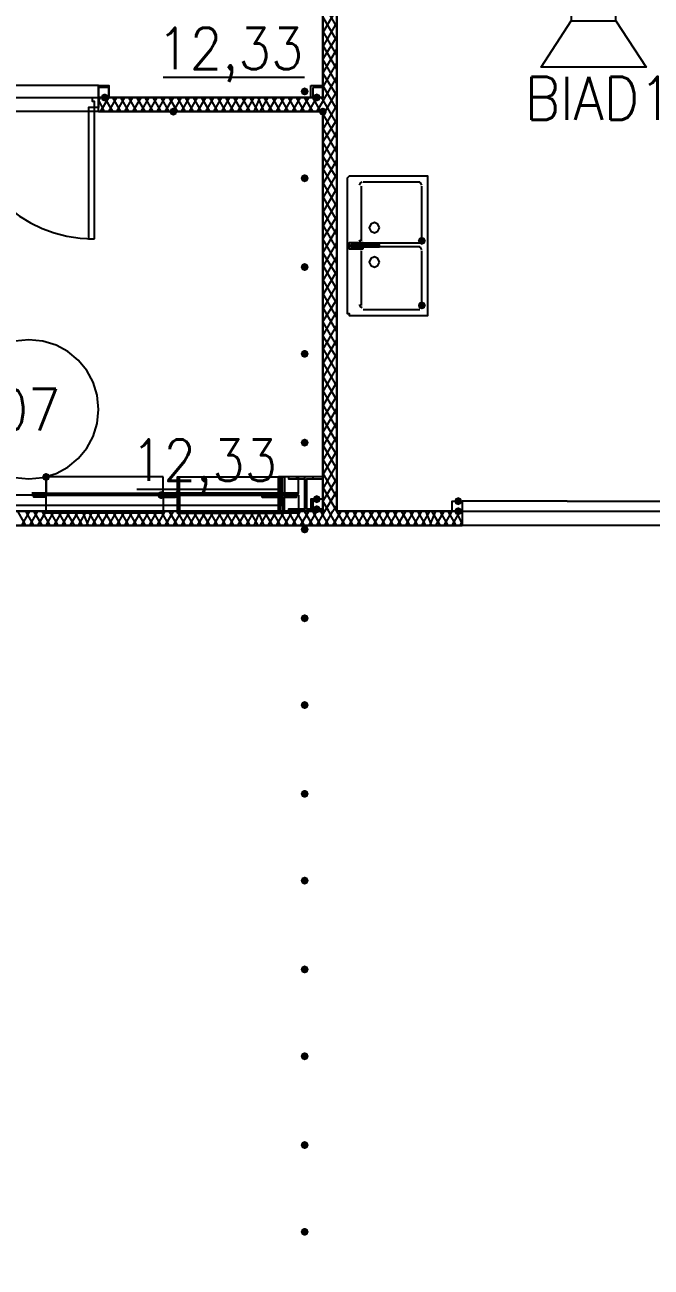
# Model space of a CAD drawing. Header units: millimetres. Extents: x 0 to 420, y 0 to 297.
# Drawn here: x 110.89 to 124.02, y 123.04 to 149.1 of the extents above; entities that cross this region are included whole.
import ezdxf

# ---------------------------------------------------------------- set-up
doc = ezdxf.new("R2010")
doc.units = ezdxf.units.MM
doc.layers.get('0').update_dxf_attribs({"linetype": 'CONTINUOUS'})
doc.styles.get("Standard").update_dxf_attribs({"font": 'STANDARD'})

msp = doc.modelspace()

# ---------------------------------------------------------------- hatches: boundary and pattern name
at = {"true_color": 0x000007}
for points in [[(116.84, 147.701), (116.815129, 147.641204), (116.755333, 147.616333), (116.695538, 147.641204), (116.670667, 147.701), (116.695537, 147.760796), (116.755333, 147.785667), (116.815129, 147.760796)], [(112.649, 147.574), (112.624129, 147.514204), (112.564333, 147.489333), (112.504538, 147.514204), (112.479667, 147.574), (112.504537, 147.633796), (112.564333, 147.658667), (112.624129, 147.633796)], [(117.094, 147.574), (117.069129, 147.514204), (117.009333, 147.489333), (116.949538, 147.514204), (116.924667, 147.574), (116.949537, 147.633796), (117.009333, 147.658667), (117.069129, 147.633796)], [(116.84, 145.880667), (116.815129, 145.820871), (116.755333, 145.796), (116.695538, 145.820871), (116.670667, 145.880667), (116.695537, 145.940462), (116.755333, 145.965333), (116.815129, 145.940463)], [(119.295333, 144.568333), (119.270463, 144.508537), (119.210667, 144.483667), (119.150871, 144.508537), (119.126, 144.568333), (119.150871, 144.628129), (119.210667, 144.653), (119.270462, 144.628129)], [(116.84, 144.018), (116.815129, 143.958204), (116.755333, 143.933333), (116.695538, 143.958204), (116.670667, 144.018), (116.695537, 144.077796), (116.755333, 144.102667), (116.815129, 144.077796)], [(119.295333, 143.213667), (119.270463, 143.153871), (119.210667, 143.129), (119.150871, 143.153871), (119.126, 143.213667), (119.150871, 143.273462), (119.210667, 143.298333), (119.270462, 143.273463)], [(116.84, 142.197667), (116.815129, 142.137871), (116.755333, 142.113), (116.695538, 142.137871), (116.670667, 142.197667), (116.695537, 142.257462), (116.755333, 142.282333), (116.815129, 142.257463)], [(116.84, 140.335), (116.815129, 140.275204), (116.755333, 140.250333), (116.695538, 140.275204), (116.670667, 140.335), (116.695537, 140.394796), (116.755333, 140.419667), (116.815129, 140.394796)], [(111.421333, 139.615333), (111.396463, 139.555537), (111.336667, 139.530667), (111.276871, 139.555537), (111.252, 139.615333), (111.276871, 139.675129), (111.336667, 139.7), (111.396462, 139.675129)], [(113.834333, 139.234333), (113.809462, 139.174537), (113.749667, 139.149667), (113.689871, 139.174537), (113.665, 139.234333), (113.689871, 139.294129), (113.749667, 139.319), (113.809462, 139.294129)], [(117.094, 139.149667), (117.069129, 139.089871), (117.009333, 139.065), (116.949538, 139.089871), (116.924667, 139.149667), (116.949537, 139.209462), (117.009333, 139.234333), (117.069129, 139.209463)], [(120.057333, 139.107333), (120.032463, 139.047537), (119.972667, 139.022667), (119.912871, 139.047537), (119.888, 139.107333), (119.912871, 139.167129), (119.972667, 139.192), (120.032462, 139.167129)], [(117.094, 138.938), (117.069129, 138.878204), (117.009333, 138.853333), (116.949538, 138.878204), (116.924667, 138.938), (116.949537, 138.997796), (117.009333, 139.022667), (117.069129, 138.997796)], [(120.057333, 138.895667), (120.032463, 138.835871), (119.972667, 138.811), (119.912871, 138.835871), (119.888, 138.895667), (119.912871, 138.955462), (119.972667, 138.980333), (120.032462, 138.955463)], [(116.84, 138.514667), (116.815129, 138.454871), (116.755333, 138.43), (116.695538, 138.454871), (116.670667, 138.514667), (116.695537, 138.574462), (116.755333, 138.599333), (116.815129, 138.574463)], [(116.84, 136.652), (116.815129, 136.592204), (116.755333, 136.567333), (116.695538, 136.592204), (116.670667, 136.652), (116.695537, 136.711796), (116.755333, 136.736667), (116.815129, 136.711796)], [(116.84, 134.831667), (116.815129, 134.771871), (116.755333, 134.747), (116.695538, 134.771871), (116.670667, 134.831667), (116.695537, 134.891462), (116.755333, 134.916333), (116.815129, 134.891463)], [(116.84, 132.969), (116.815129, 132.909204), (116.755333, 132.884333), (116.695538, 132.909204), (116.670667, 132.969), (116.695537, 133.028796), (116.755333, 133.053667), (116.815129, 133.028796)], [(116.84, 131.148667), (116.815129, 131.088871), (116.755333, 131.064), (116.695538, 131.088871), (116.670667, 131.148667), (116.695537, 131.208462), (116.755333, 131.233333), (116.815129, 131.208463)], [(116.84, 129.286), (116.815129, 129.226204), (116.755333, 129.201333), (116.695538, 129.226204), (116.670667, 129.286), (116.695537, 129.345796), (116.755333, 129.370667), (116.815129, 129.345796)], [(116.84, 127.465667), (116.815129, 127.405871), (116.755333, 127.381), (116.695538, 127.405871), (116.670667, 127.465667), (116.695537, 127.525462), (116.755333, 127.550333), (116.815129, 127.525463)], [(116.84, 125.603), (116.815129, 125.543204), (116.755333, 125.518333), (116.695538, 125.543204), (116.670667, 125.603), (116.695537, 125.662796), (116.755333, 125.687667), (116.815129, 125.662796)], [(116.84, 123.782667), (116.815129, 123.722871), (116.755333, 123.698), (116.695538, 123.722871), (116.670667, 123.782667), (116.695537, 123.842462), (116.755333, 123.867333), (116.815129, 123.842463)]]:
    msp.add_hatch(color=0, dxfattribs=at).paths.add_polyline_path(points, flags=0)
h = msp.add_hatch(color=0, dxfattribs=at)
h.paths.add_polyline_path([(112.437333, 147.277667), (117.136333, 147.277667)], flags=0)
h.paths.add_polyline_path([(117.136333, 147.277667), (112.437333, 147.277667)], flags=0)
at = {"true_color": 0x0000fe}
for points in [[(114.088333, 147.277667), (114.063463, 147.217871), (114.003667, 147.193), (113.943871, 147.217871), (113.919, 147.277667), (113.943871, 147.337462), (114.003667, 147.362333), (114.063462, 147.337463)], [(117.221, 147.277667), (117.196129, 147.217871), (117.136333, 147.193), (117.076537, 147.217871), (117.051667, 147.277667), (117.076537, 147.337462), (117.136333, 147.362333), (117.196129, 147.337463)], [(117.221, 147.277667), (117.196129, 147.217871), (117.136333, 147.193), (117.076537, 147.217871), (117.051667, 147.277667), (117.076537, 147.337462), (117.136333, 147.362333), (117.196129, 147.337463)]]:
    msp.add_hatch(color=0, dxfattribs=at).paths.add_polyline_path(points, flags=0)
at = {"true_color": 0x000062}
for points in [[(116.247333, 139.615333), (116.205, 139.615333)], [(115.866333, 139.192), (116.247333, 139.192)], [(115.908667, 139.276667), (115.951, 139.276667)], [(115.908667, 139.192), (115.951, 139.192)], [(116.162667, 139.276667), (116.247333, 139.276667)]]:
    msp.add_hatch(color=0, dxfattribs=at).paths.add_polyline_path(points, flags=0)
h = msp.add_hatch(color=0, dxfattribs=at)
h.paths.add_polyline_path([(116.247333, 139.615333), (116.205, 139.615333), (116.247333, 139.361333)], flags=0)
h.paths.add_polyline_path([(116.205, 139.615333), (116.247333, 139.361333), (116.205, 139.361333)], flags=0)
h = msp.add_hatch(color=0, dxfattribs=at)
h.paths.add_polyline_path([(116.247333, 139.276667), (115.908667, 139.276667)], flags=0)
h.paths.add_polyline_path([(115.908667, 139.276667), (116.247333, 139.276667), (115.866333, 139.276667)], flags=0)
h.paths.add_polyline_path([(116.247333, 139.276667), (115.866333, 139.276667)], flags=0)
h.paths.add_polyline_path([(115.866333, 139.276667), (116.247333, 139.276667)], flags=0)
h.paths.add_polyline_path([(116.247333, 139.276667), (115.866333, 139.276667)], flags=0)
h.paths.add_polyline_path([(116.247333, 139.276667), (115.866333, 139.276667)], flags=0)
h.paths.add_polyline_path([(115.866333, 139.276667), (116.247333, 139.276667)], flags=0)
h.paths.add_polyline_path([(116.247333, 139.276667), (115.866333, 139.276667)], flags=0)
h.paths.add_polyline_path([(116.247333, 139.276667), (115.866333, 139.276667)], flags=0)
h.paths.add_polyline_path([(115.866333, 139.276667), (116.247333, 139.276667)], flags=0)
h.paths.add_polyline_path([(116.247333, 139.276667), (115.866333, 139.276667)], flags=0)
h.paths.add_polyline_path([(116.247333, 139.276667), (115.866333, 139.276667)], flags=0)
h.paths.add_polyline_path([(115.866333, 139.276667), (116.247333, 139.276667)], flags=0)
h = msp.add_hatch(color=0, dxfattribs=at)
h.paths.add_polyline_path([(115.866333, 139.234333), (116.247333, 139.234333)], flags=0)
h.paths.add_polyline_path([(115.866333, 139.234333), (116.247333, 139.234333)], flags=0)
h.paths.add_polyline_path([(116.247333, 139.234333), (115.866333, 139.234333)], flags=0)
h.paths.add_polyline_path([(116.247333, 139.234333), (115.866333, 139.234333)], flags=0)
h.paths.add_polyline_path([(115.866333, 139.234333), (116.247333, 139.234333)], flags=0)
h.paths.add_polyline_path([(116.247333, 139.234333), (115.866333, 139.234333)], flags=0)
h.paths.add_polyline_path([(116.247333, 139.234333), (115.866333, 139.234333)], flags=0)
h.paths.add_polyline_path([(115.866333, 139.234333), (116.247333, 139.234333)], flags=0)
h.paths.add_polyline_path([(116.247333, 139.234333), (115.866333, 139.234333)], flags=0)
h = msp.add_hatch(color=0, dxfattribs=at)
h.paths.add_polyline_path([(116.247333, 139.234333), (115.866333, 139.234333), (116.247333, 139.192)], flags=0)
h.paths.add_polyline_path([(115.866333, 139.234333), (116.247333, 139.192), (115.866333, 139.192)], flags=0)
h.paths.add_polyline_path([(116.247333, 139.192), (115.866333, 139.192), (115.908667, 139.192)], flags=0)
h = msp.add_hatch(color=0, dxfattribs=at)
h.paths.add_polyline_path([(115.908667, 139.276667), (115.951, 139.276667)], flags=0)
h.paths.add_polyline_path([(115.951, 139.276667), (115.908667, 139.276667)], flags=0)
h = msp.add_hatch(color=0, dxfattribs=at)
h.paths.add_polyline_path([(115.908667, 139.192), (115.951, 139.192)], flags=0)
h.paths.add_polyline_path([(115.951, 139.192), (115.908667, 139.192)], flags=0)
h = msp.add_hatch(color=0, dxfattribs=at)
h.paths.add_polyline_path([(116.247333, 139.276667), (116.205, 139.276667)], flags=0)
h.paths.add_polyline_path([(116.205, 139.276667), (116.247333, 139.276667), (116.162667, 139.276667)], flags=0)
h.paths.add_polyline_path([(116.247333, 139.276667), (116.162667, 139.276667), (115.951, 139.276667)], flags=0)
h = msp.add_hatch(color=0, dxfattribs=at)
h.paths.add_polyline_path([(116.247333, 139.192), (115.951, 139.192)], flags=0)
h.paths.add_polyline_path([(115.951, 139.192), (116.247333, 139.192), (116.162667, 139.192)], flags=0)
h = msp.add_hatch(color=0, dxfattribs=at)
h.paths.add_polyline_path([(116.247333, 139.192), (116.162667, 139.192)], flags=0)
h.paths.add_polyline_path([(116.162667, 139.192), (116.247333, 139.192), (116.205, 139.192)], flags=0)
h.paths.add_polyline_path([(116.247333, 139.192), (116.205, 139.192)], flags=0)
h.paths.add_polyline_path([(116.205, 139.192), (116.247333, 139.192)], flags=0)
h.paths.add_polyline_path([(116.247333, 139.192), (116.205, 139.192)], flags=0)
h.paths.add_polyline_path([(116.247333, 139.192), (116.205, 139.192)], flags=0)
h.paths.add_polyline_path([(116.205, 139.192), (116.247333, 139.192)], flags=0)
h.paths.add_polyline_path([(116.247333, 139.192), (116.205, 139.192)], flags=0)
h = msp.add_hatch(color=0, dxfattribs=at)
h.paths.add_polyline_path([(116.247333, 139.361333), (116.205, 139.361333), (116.247333, 139.319)], flags=0)
h.paths.add_polyline_path([(116.205, 139.361333), (116.247333, 139.319), (116.205, 139.319)], flags=0)
h = msp.add_hatch(color=0, dxfattribs=at)
h.paths.add_polyline_path([(116.247333, 139.319), (116.205, 139.319), (116.247333, 139.276667)], flags=0)
h.paths.add_polyline_path([(116.205, 139.319), (116.247333, 139.276667), (116.205, 139.276667)], flags=0)
h.paths.add_polyline_path([(116.247333, 139.276667), (116.205, 139.276667)], flags=0)
h.paths.add_polyline_path([(116.205, 139.276667), (116.247333, 139.276667)], flags=0)
h.paths.add_polyline_path([(116.247333, 139.276667), (116.205, 139.276667)], flags=0)
h.paths.add_polyline_path([(116.247333, 139.276667), (116.205, 139.276667)], flags=0)
h = msp.add_hatch(color=0, dxfattribs=at)
h.paths.add_polyline_path([(116.247333, 139.192), (116.205, 139.192), (116.247333, 139.149667)], flags=0)
h.paths.add_polyline_path([(116.205, 139.192), (116.247333, 139.149667), (116.205, 139.149667)], flags=0)
h = msp.add_hatch(color=0, dxfattribs=at)
h.paths.add_polyline_path([(116.247333, 139.149667), (116.205, 139.149667), (116.247333, 138.895667)], flags=0)
h.paths.add_polyline_path([(116.205, 139.149667), (116.247333, 138.895667), (116.205, 138.895667)], flags=0)
h.paths.add_polyline_path([(116.247333, 138.895667), (116.205, 138.895667)], flags=0)
h.paths.add_polyline_path([(116.205, 138.895667), (116.247333, 138.895667)], flags=0)
h.paths.add_polyline_path([(116.247333, 138.895667), (116.205, 138.895667)], flags=0)
h.paths.add_polyline_path([(116.247333, 138.895667), (116.205, 138.895667)], flags=0)

# ---------------------------------------------------------------- linework, layer by layer
at = {"color": 0, "true_color": 0x000098}
for points in [[(104.817333, 147.574), (117.136333, 147.574), (117.136333, 155.998333), (104.817333, 155.998333)], [(104.817333, 138.895667), (117.136333, 138.895667), (117.136333, 147.277667), (104.817333, 147.277667)]]:
    msp.add_lwpolyline(points, close=True, dxfattribs=at)
at = {"color": 0, "true_color": 0x000007}
for points in [[(117.136333, 155.998333), (117.136333, 147.574)], [(117.432667, 138.895667), (117.432667, 150.029333)], [(117.432667, 149.055667), (117.136333, 149.563667)], [(117.136333, 148.928667), (117.432667, 149.436667)], [(117.432667, 148.759333), (117.136333, 149.267333)], [(117.136333, 148.632333), (117.432667, 149.140333)], [(117.432667, 148.463), (117.136333, 148.971)], [(117.136333, 148.378333), (117.432667, 148.844)], [(117.432667, 148.166667), (117.136333, 148.674667)], [(117.136333, 148.082), (117.432667, 148.59)], [(117.432667, 147.870333), (117.136333, 148.378333)], [(117.136333, 147.785667), (117.432667, 148.293667)], [(117.432667, 147.616333), (117.136333, 148.082)], [(110.955667, 147.828), (109.516333, 147.828), (109.516333, 147.701)], [(112.437333, 147.701), (112.437333, 147.828), (110.955667, 147.828)], [(112.564333, 147.828), (112.564333, 147.785667)], [(113.792, 147.997333), (116.755333, 147.997333)], [(117.009333, 147.828), (117.009333, 147.785667)], [(117.136333, 147.489333), (117.432667, 147.997333)], [(117.432667, 147.32), (117.136333, 147.828)], [(109.516333, 147.701), (109.516333, 147.574), (110.955667, 147.574)], [(110.955667, 147.574), (112.437333, 147.574), (112.437333, 147.701)], [(112.437333, 147.489333), (112.479667, 147.574)], [(112.437333, 147.277667), (112.437333, 147.362333), (112.437333, 147.574)], [(117.136333, 147.574), (112.437333, 147.574)], [(112.564333, 147.277667), (112.437333, 147.531667)], [(112.479667, 147.277667), (112.649, 147.574)], [(112.733667, 147.277667), (112.564333, 147.574)], [(112.649, 147.277667), (112.818333, 147.574)], [(112.903, 147.277667), (112.733667, 147.574)], [(112.818333, 147.277667), (112.987667, 147.574)], [(113.072333, 147.277667), (112.903, 147.574)], [(112.987667, 147.277667), (113.157, 147.574)], [(113.241667, 147.277667), (113.072333, 147.574)], [(113.157, 147.277667), (113.326333, 147.574)], [(113.411, 147.277667), (113.241667, 147.574)], [(113.326333, 147.277667), (113.495667, 147.574)], [(113.580333, 147.277667), (113.411, 147.574)], [(113.495667, 147.277667), (113.665, 147.574)], [(113.749667, 147.277667), (113.580333, 147.574)], [(113.665, 147.277667), (113.834333, 147.574)], [(113.919, 147.277667), (113.749667, 147.574)], [(113.834333, 147.277667), (114.003667, 147.574)], [(114.088333, 147.277667), (113.919, 147.574)], [(114.003667, 147.277667), (114.173, 147.574)], [(114.257667, 147.277667), (114.088333, 147.574)], [(114.173, 147.277667), (114.342333, 147.574)], [(114.427, 147.277667), (114.257667, 147.574)], [(114.342333, 147.277667), (114.511667, 147.574)], [(114.596333, 147.277667), (114.427, 147.574)], [(114.511667, 147.277667), (114.681, 147.574)], [(114.765667, 147.277667), (114.596333, 147.574)], [(114.681, 147.277667), (114.850333, 147.574)], [(114.935, 147.277667), (114.765667, 147.574)], [(114.850333, 147.277667), (115.019667, 147.574)], [(115.104333, 147.277667), (114.935, 147.574)], [(115.019667, 147.277667), (115.189, 147.574)], [(115.273667, 147.277667), (115.104333, 147.574)], [(115.189, 147.277667), (115.358333, 147.574)], [(115.443, 147.277667), (115.273667, 147.574)], [(115.358333, 147.277667), (115.527667, 147.574)], [(115.612333, 147.277667), (115.443, 147.574)], [(115.527667, 147.277667), (115.697, 147.574)], [(115.781667, 147.277667), (115.612333, 147.574)], [(115.697, 147.277667), (115.824, 147.574)], [(115.908667, 147.277667), (115.781667, 147.574)], [(115.824, 147.277667), (115.993333, 147.574)], [(116.078, 147.277667), (115.908667, 147.574)], [(115.993333, 147.277667), (116.162667, 147.574)], [(116.247333, 147.277667), (116.078, 147.574)], [(116.162667, 147.277667), (116.332, 147.574)], [(116.416667, 147.277667), (116.247333, 147.574)], [(116.332, 147.277667), (116.501333, 147.574)], [(116.586, 147.277667), (116.416667, 147.574)], [(116.501333, 147.277667), (116.670667, 147.574)], [(116.755333, 147.277667), (116.586, 147.574)], [(116.670667, 147.277667), (116.84, 147.574)], [(116.924667, 147.277667), (116.755333, 147.574)], [(116.84, 147.277667), (117.009333, 147.574)], [(117.094, 147.277667), (116.924667, 147.574)], [(117.009333, 147.277667), (117.136333, 147.489333)], [(117.136333, 147.531667), (117.094, 147.574)], [(117.136333, 147.193), (117.432667, 147.701)], [(117.432667, 147.023667), (117.136333, 147.531667)], [(109.558667, 147.3835), (109.572982, 147.099991), (109.615, 146.824673), (109.683326, 146.558939), (109.776568, 146.304182), (109.89333, 146.061796), (110.032219, 145.833176), (110.191842, 145.619714), (110.370805, 145.422805), (110.567714, 145.243842), (110.781176, 145.084219), (111.009796, 144.94533), (111.252182, 144.828568), (111.506939, 144.735326), (111.772673, 144.667), (112.047991, 144.624982), (112.3315, 144.610667)], [(112.437333, 147.277667), (112.437333, 147.362333)], [(112.437333, 147.277667), (117.136333, 147.277667), (112.437333, 147.277667), (117.136333, 147.277667)], [(112.437333, 147.277667), (117.136333, 147.277667)], [(117.136333, 146.896667), (117.432667, 147.404667)], [(117.136333, 147.277667), (117.136333, 138.895667)], [(117.432667, 146.727333), (117.136333, 147.235333)], [(117.136333, 146.642667), (117.432667, 147.108333)], [(117.432667, 146.431), (117.136333, 146.939)], [(117.136333, 146.346333), (117.432667, 146.854333)], [(117.432667, 146.134667), (117.136333, 146.642667)], [(117.136333, 146.05), (117.432667, 146.558)], [(117.432667, 145.880667), (117.136333, 146.346333)], [(117.136333, 145.753667), (117.432667, 146.261667)], [(117.432667, 145.584333), (117.136333, 146.092333)], [(117.136333, 145.457333), (117.432667, 145.965333)], [(117.432667, 145.288), (117.136333, 145.796)], [(117.136333, 145.161), (117.432667, 145.669)], [(117.961833, 145.796), (117.916939, 145.777394), (117.898333, 145.7325)], [(117.940667, 145.711333), (117.940667, 144.568333)], [(119.168333, 145.796), (117.983, 145.796)], [(119.210667, 145.7325), (119.192061, 145.777394), (119.147167, 145.796)], [(119.210667, 144.568333), (119.210667, 145.711333)], [(117.432667, 144.991667), (117.136333, 145.499667)], [(117.136333, 144.864667), (117.432667, 145.372667)], [(117.432667, 144.695333), (117.136333, 145.203333)], [(117.136333, 144.610667), (117.432667, 145.076333)], [(117.432667, 144.399), (117.136333, 144.907)], [(117.136333, 144.314333), (117.432667, 144.822333)], [(117.432667, 144.102667), (117.136333, 144.610667)], [(117.136333, 144.018), (117.432667, 144.526)], [(117.898333, 144.5895), (117.916939, 144.544605), (117.961833, 144.526)], [(117.961833, 144.441333), (117.916939, 144.422728), (117.898333, 144.377833)], [(117.940667, 144.356667), (117.940667, 143.213667)], [(117.983, 144.526), (119.168333, 144.526)], [(119.168333, 144.441333), (117.983, 144.441333)], [(119.147167, 144.526), (119.192061, 144.544605), (119.210667, 144.5895)], [(119.210667, 144.377833), (119.192061, 144.422728), (119.147167, 144.441333)], [(119.210667, 143.213667), (119.210667, 144.356667)], [(117.432667, 143.848667), (117.136333, 144.314333)], [(117.136333, 143.721667), (117.432667, 144.229667)], [(117.432667, 143.552333), (117.136333, 144.060333)], [(117.136333, 143.425333), (117.432667, 143.933333)], [(117.432667, 143.256), (117.136333, 143.764)], [(117.136333, 143.129), (117.432667, 143.637)], [(117.432667, 142.959667), (117.136333, 143.467667)], [(117.136333, 142.875), (117.432667, 143.340667)], [(117.432667, 142.663333), (117.136333, 143.171333)], [(117.136333, 142.578667), (117.432667, 143.086667)], [(117.898333, 143.234833), (117.916939, 143.189939), (117.961833, 143.171333)], [(117.983, 143.129), (119.168333, 143.129)], [(119.147167, 143.171333), (119.192061, 143.189939), (119.210667, 143.234833)], [(117.432667, 142.367), (117.136333, 142.875)], [(117.136333, 142.282333), (117.432667, 142.790333)], [(117.432667, 142.113), (117.136333, 142.578667)], [(112.437333, 141.0335), (112.407661, 141.327844), (112.322561, 141.601996), (112.187905, 141.850083), (112.009566, 142.066232), (111.793416, 142.244572), (111.545329, 142.379228), (111.271177, 142.464328), (110.976833, 142.494), (110.68249, 142.464328), (110.408338, 142.379228), (110.160251, 142.244572), (109.944101, 142.066232), (109.765762, 141.850083), (109.631106, 141.601996), (109.546005, 141.327844), (109.516333, 141.0335)], [(117.136333, 141.986), (117.432667, 142.494)], [(117.432667, 141.816667), (117.136333, 142.324667)], [(117.136333, 141.689667), (117.432667, 142.197667)], [(117.432667, 141.520333), (117.136333, 142.028333)], [(117.136333, 141.393333), (117.432667, 141.901333)], [(117.432667, 141.224), (117.136333, 141.732)], [(117.136333, 141.097), (117.432667, 141.605)], [(117.432667, 140.927667), (117.136333, 141.435667)], [(117.136333, 140.843), (117.432667, 141.308667)], [(109.516333, 141.0335), (109.546005, 140.739156), (109.631106, 140.465004), (109.765762, 140.216917), (109.944101, 140.000768), (110.160251, 139.822428), (110.408338, 139.687772), (110.68249, 139.602672), (110.976833, 139.573), (111.271177, 139.602672), (111.545329, 139.687772), (111.793416, 139.822428), (112.009566, 140.000768), (112.187905, 140.216917), (112.322561, 140.465004), (112.407661, 140.739156), (112.437333, 141.0335)], [(117.432667, 140.631333), (117.136333, 141.139333)], [(117.136333, 140.546667), (117.432667, 141.054667)], [(117.432667, 140.335), (117.136333, 140.843)], [(117.136333, 140.250333), (117.432667, 140.758333)], [(117.432667, 140.081), (117.136333, 140.546667)], [(117.136333, 139.954), (117.432667, 140.462)], [(117.432667, 139.784667), (117.136333, 140.292667)], [(117.136333, 139.657667), (117.432667, 140.165667)], [(117.432667, 139.488333), (117.136333, 139.996333)], [(117.136333, 139.361333), (117.432667, 139.869333)], [(117.432667, 139.192), (117.136333, 139.7)], [(111.040333, 139.276667), (111.336667, 139.276667), (111.336667, 139.319), (111.336667, 139.615333)], [(114.088333, 139.276667), (114.088333, 139.615333), (114.088333, 139.319), (114.046, 139.276667)], [(114.088333, 139.615333), (116.247333, 139.615333)], [(116.289667, 139.276667), (116.289667, 139.615333), (116.332, 139.615333), (116.332, 139.319), (116.332, 139.276667), (116.586, 139.276667), (116.628333, 139.276667), (116.289667, 139.276667), (114.130667, 139.276667), (114.130667, 139.615333), (116.289667, 139.615333)], [(116.247333, 139.276667), (116.628333, 139.276667), (116.628333, 139.615333), (116.247333, 139.615333)], [(116.416667, 139.615333), (116.416667, 139.573)], [(116.586, 139.615333), (116.586, 139.573)], [(116.755333, 139.615333), (116.755333, 138.895667)], [(116.924667, 139.615333), (116.924667, 139.573)], [(117.136333, 139.615333), (117.136333, 139.573)], [(117.136333, 139.107333), (117.432667, 139.573)], [(117.432667, 138.895667), (117.136333, 139.403667)], [(105.664, 139.022667), (105.664, 139.234333), (105.664, 139.192), (105.664, 139.022667), (116.289667, 139.022667), (116.289667, 139.234333), (105.664, 139.234333)], [(111.336667, 139.276667), (111.294333, 139.276667), (111.082667, 139.276667), (111.040333, 139.276667)], [(111.040333, 139.234333), (111.336667, 139.234333)], [(111.336667, 138.895667), (111.336667, 139.192), (111.294333, 139.192), (111.082667, 139.192), (111.082667, 139.234333), (111.040333, 139.234333)], [(113.241667, 139.361333), (116.205, 139.361333)], [(113.749667, 139.276667), (114.046, 139.276667), (113.749667, 139.276667), (114.088333, 139.276667)], [(113.749667, 139.192), (114.046, 139.192), (113.749667, 139.192), (113.749667, 139.234333), (114.088333, 139.234333)], [(114.088333, 138.895667), (114.088333, 139.192), (114.046, 139.192)], [(114.088333, 139.276667), (116.247333, 139.276667)], [(114.088333, 139.234333), (116.247333, 139.234333)], [(114.088333, 139.234333), (114.088333, 138.853333), (116.247333, 138.853333)], [(116.289667, 139.234333), (116.289667, 138.853333), (116.332, 138.895667), (116.332, 139.192), (116.586, 139.192), (116.586, 139.234333), (116.628333, 139.234333), (116.289667, 139.234333), (114.130667, 139.234333), (114.130667, 138.853333), (116.289667, 138.853333)], [(115.908667, 139.276667), (116.162667, 139.276667)], [(115.908667, 139.192), (116.162667, 139.192)], [(116.247333, 139.234333), (116.628333, 139.234333), (116.628333, 138.853333), (116.247333, 138.853333)], [(117.178667, 138.895667), (117.432667, 139.319)], [(117.136333, 138.895667), (104.817333, 138.895667)], [(110.913333, 138.599333), (110.744, 138.895667)], [(110.828667, 138.599333), (110.998, 138.895667)], [(111.082667, 138.599333), (110.913333, 138.895667)], [(110.998, 138.599333), (111.167333, 138.895667)], [(111.252, 138.599333), (111.082667, 138.895667)], [(111.167333, 138.599333), (111.336667, 138.895667)], [(111.421333, 138.599333), (111.252, 138.895667)], [(111.336667, 138.599333), (111.506, 138.895667)], [(111.336667, 138.853333), (111.336667, 138.895667)], [(111.590667, 138.599333), (111.421333, 138.895667)], [(111.506, 138.599333), (111.675333, 138.895667)], [(111.76, 138.599333), (111.590667, 138.895667)], [(111.675333, 138.599333), (111.844667, 138.895667)], [(111.929333, 138.599333), (111.76, 138.895667)], [(111.844667, 138.599333), (112.014, 138.895667)], [(112.098667, 138.599333), (111.929333, 138.895667)], [(112.014, 138.599333), (112.183333, 138.895667)], [(112.225667, 138.599333), (112.098667, 138.895667)], [(112.183333, 138.599333), (112.310333, 138.895667)], [(112.395, 138.599333), (112.225667, 138.895667)], [(112.310333, 138.599333), (112.479667, 138.895667)], [(112.564333, 138.599333), (112.395, 138.895667)], [(112.479667, 138.599333), (112.649, 138.895667)], [(112.733667, 138.599333), (112.564333, 138.895667)], [(112.649, 138.599333), (112.818333, 138.895667)], [(112.903, 138.599333), (112.733667, 138.895667)], [(112.818333, 138.599333), (112.987667, 138.895667)], [(113.072333, 138.599333), (112.903, 138.895667)], [(112.987667, 138.599333), (113.157, 138.895667)], [(113.241667, 138.599333), (113.072333, 138.895667)], [(113.157, 138.599333), (113.326333, 138.895667)], [(113.411, 138.599333), (113.241667, 138.895667)], [(113.326333, 138.599333), (113.495667, 138.895667)], [(113.580333, 138.599333), (113.411, 138.895667)], [(113.495667, 138.599333), (113.665, 138.895667)], [(113.749667, 138.599333), (113.580333, 138.895667)], [(113.665, 138.599333), (113.834333, 138.895667)], [(113.919, 138.599333), (113.749667, 138.895667)], [(113.834333, 138.599333), (114.003667, 138.895667)], [(114.088333, 138.599333), (113.919, 138.895667)], [(114.003667, 138.599333), (114.173, 138.895667)], [(114.257667, 138.599333), (114.088333, 138.895667)], [(114.088333, 138.853333), (114.088333, 138.895667)], [(114.173, 138.599333), (114.342333, 138.895667)], [(114.427, 138.599333), (114.257667, 138.895667)], [(114.342333, 138.599333), (114.511667, 138.895667)], [(114.596333, 138.599333), (114.427, 138.895667)], [(114.511667, 138.599333), (114.681, 138.895667)], [(114.765667, 138.599333), (114.596333, 138.895667)], [(114.681, 138.599333), (114.850333, 138.895667)], [(114.935, 138.599333), (114.765667, 138.895667)], [(114.850333, 138.599333), (115.019667, 138.895667)], [(115.104333, 138.599333), (114.935, 138.895667)], [(115.019667, 138.599333), (115.189, 138.895667)], [(115.273667, 138.599333), (115.104333, 138.895667)], [(115.189, 138.599333), (115.358333, 138.895667)], [(115.443, 138.599333), (115.273667, 138.895667)], [(115.358333, 138.599333), (115.527667, 138.895667)], [(115.612333, 138.599333), (115.443, 138.895667)], [(115.527667, 138.599333), (115.697, 138.895667)], [(115.781667, 138.599333), (115.612333, 138.895667)], [(115.697, 138.599333), (115.824, 138.895667)], [(115.908667, 138.599333), (115.781667, 138.895667)], [(115.824, 138.599333), (115.993333, 138.895667)], [(116.078, 138.599333), (115.908667, 138.895667)], [(115.993333, 138.599333), (116.162667, 138.895667)], [(116.247333, 138.599333), (116.078, 138.895667)], [(116.162667, 138.599333), (116.332, 138.895667)], [(116.416667, 138.599333), (116.247333, 138.895667)], [(116.332, 138.599333), (116.501333, 138.895667)], [(116.416667, 138.938), (116.416667, 138.895667)], [(116.586, 138.599333), (116.416667, 138.895667)], [(116.501333, 138.599333), (116.670667, 138.895667)], [(116.586, 138.938), (116.586, 138.895667)], [(116.755333, 138.599333), (116.586, 138.895667)], [(116.670667, 138.599333), (116.84, 138.895667)], [(116.924667, 138.599333), (116.755333, 138.895667)], [(116.84, 138.599333), (117.009333, 138.895667)], [(116.924667, 138.938), (116.924667, 138.895667)], [(117.094, 138.599333), (116.924667, 138.895667)], [(117.009333, 138.599333), (117.178667, 138.895667)], [(117.263333, 138.599333), (117.094, 138.895667)], [(117.263333, 138.895667), (117.136333, 139.107333)], [(117.136333, 138.938), (117.136333, 138.895667)], [(117.178667, 138.599333), (117.348, 138.895667)], [(117.432667, 138.599333), (117.263333, 138.895667)], [(117.348, 138.895667), (117.432667, 139.022667)], [(117.348, 138.599333), (117.517333, 138.895667)], [(117.602, 138.599333), (117.432667, 138.895667)], [(120.057333, 138.895667), (117.432667, 138.895667)], [(117.517333, 138.599333), (117.686667, 138.895667)], [(117.771333, 138.599333), (117.602, 138.895667)], [(117.686667, 138.599333), (117.856, 138.895667)], [(117.940667, 138.599333), (117.771333, 138.895667)], [(117.856, 138.599333), (118.025333, 138.895667)], [(118.11, 138.599333), (117.940667, 138.895667)], [(118.025333, 138.599333), (118.194667, 138.895667)], [(118.279333, 138.599333), (118.11, 138.895667)], [(118.194667, 138.599333), (118.364, 138.895667)], [(118.448667, 138.599333), (118.279333, 138.895667)], [(118.364, 138.599333), (118.533333, 138.895667)], [(118.618, 138.599333), (118.448667, 138.895667)], [(118.533333, 138.599333), (118.702667, 138.895667)], [(118.787333, 138.599333), (118.618, 138.895667)], [(118.702667, 138.599333), (118.872, 138.895667)], [(118.956667, 138.599333), (118.787333, 138.895667)], [(118.872, 138.599333), (119.041333, 138.895667)], [(119.126, 138.599333), (118.956667, 138.895667)], [(119.041333, 138.599333), (119.210667, 138.895667)], [(119.295333, 138.599333), (119.126, 138.895667)], [(119.210667, 138.599333), (119.38, 138.895667)], [(119.422333, 138.599333), (119.295333, 138.895667)], [(119.38, 138.599333), (119.507, 138.895667)], [(119.591667, 138.599333), (119.422333, 138.895667)], [(119.507, 138.599333), (119.676333, 138.895667)], [(119.761, 138.599333), (119.591667, 138.895667)], [(119.676333, 138.599333), (119.845667, 138.895667)], [(119.930333, 138.599333), (119.761, 138.895667)], [(119.845667, 138.599333), (120.015, 138.895667)], [(120.057333, 138.641667), (119.930333, 138.895667)], [(122.258667, 139.107333), (120.057333, 139.107333), (120.057333, 138.980333)], [(120.057333, 138.980333), (120.057333, 138.895667), (122.258667, 138.895667)], [(120.057333, 138.895667), (120.057333, 138.599333)], [(120.057333, 138.895667), (120.057333, 138.599333)], [(122.258667, 139.107333), (124.417667, 139.107333), (124.629333, 139.107333), (124.629333, 138.895667), (124.417667, 138.895667), (124.417667, 139.107333), (124.671667, 139.107333), (124.671667, 138.895667), (124.417667, 138.895667), (124.417667, 139.107333), (124.417667, 138.980333)], [(122.258667, 138.895667), (124.417667, 138.895667), (124.417667, 138.980333)], [(120.015, 138.599333), (120.057333, 138.684)], [(104.817333, 138.599333), (120.057333, 138.599333)]]:
    msp.add_lwpolyline(points, dxfattribs=at)
for points in [[(117.432667, 150.029333), (117.432667, 138.895667), (134.027333, 138.895667), (134.027333, 150.029333)], [(112.437333, 147.828), (112.649, 147.828), (112.649, 147.574), (112.437333, 147.574)], [(112.437333, 147.785667), (112.437333, 147.574), (112.649, 147.574), (112.649, 147.785667)], [(116.882333, 147.828), (117.136333, 147.828), (117.136333, 147.574), (116.882333, 147.574)], [(116.924667, 147.785667), (116.924667, 147.574), (117.136333, 147.574), (117.136333, 147.785667)], [(112.437333, 147.574), (112.437333, 147.362333), (112.352667, 147.362333), (112.352667, 147.489333), (112.310333, 147.489333), (112.310333, 147.574)], [(112.437333, 147.574), (112.437333, 147.362333)], [(112.352667, 144.610667), (112.352667, 147.362333), (112.225667, 147.362333), (112.225667, 144.610667)], [(112.437333, 147.277667), (117.136333, 147.277667)], [(117.136333, 147.277667), (112.437333, 147.277667)], [(112.437333, 147.277667), (117.136333, 147.277667), (112.437333, 147.277667), (117.136333, 147.277667)], [(119.337667, 143.044333), (119.337667, 145.880667), (119.337667, 145.923), (119.295333, 145.923), (117.729, 145.923), (117.686667, 145.923), (117.644333, 145.880667), (117.644333, 143.044333), (117.686667, 143.044333), (117.686667, 143.002), (117.729, 143.002), (119.295333, 143.002), (119.337667, 143.002)], [(118.321667, 144.8435), (118.290673, 144.91834), (118.215833, 144.949333), (118.140993, 144.91834), (118.11, 144.8435), (118.140993, 144.76866), (118.215833, 144.737667), (118.290673, 144.76866)], [(117.898333, 144.399), (117.898333, 144.441333), (117.729, 144.441333), (117.729, 144.483667), (117.898333, 144.483667), (117.898333, 144.526), (117.686667, 144.526), (117.686667, 144.399)], [(118.321667, 144.441333), (118.321667, 144.483667), (117.729, 144.483667), (117.729, 144.441333)], [(117.983, 144.526), (117.898333, 144.526), (117.898333, 144.483667), (117.983, 144.483667)], [(117.983, 144.399), (117.983, 144.441333), (117.898333, 144.441333), (117.898333, 144.399)], [(118.321667, 144.123833), (118.290673, 144.198673), (118.215833, 144.229667), (118.140993, 144.198673), (118.11, 144.123833), (118.140993, 144.048993), (118.215833, 144.018), (118.290673, 144.048993)], [(113.792, 139.615333), (111.336667, 139.615333), (111.336667, 139.276667), (113.792, 139.276667)], [(117.136333, 139.615333), (116.416667, 139.615333), (116.416667, 139.573), (116.755333, 139.573), (116.755333, 138.938), (116.416667, 138.938), (116.416667, 138.895667), (117.136333, 138.895667), (117.136333, 138.938), (116.797667, 138.938), (116.797667, 139.573), (117.136333, 139.573)], [(113.792, 138.853333), (111.336667, 138.853333), (111.336667, 139.234333), (113.792, 139.234333)], [(117.136333, 139.149667), (116.924667, 139.149667), (116.924667, 138.938), (117.136333, 138.938), (117.136333, 139.149667), (116.882333, 139.149667), (116.882333, 138.938), (117.136333, 138.938)], [(119.845667, 139.107333), (120.057333, 139.107333), (120.057333, 138.895667), (119.845667, 138.895667), (119.845667, 139.107333), (120.057333, 139.107333), (120.057333, 138.895667), (119.845667, 138.895667)], [(104.817333, 110.193667), (121.327333, 110.193667), (121.327333, 104.097667), (134.027333, 104.097667), (134.027333, 138.599333), (104.817333, 138.599333), (104.817333, 122.216333)]]:
    msp.add_lwpolyline(points, close=True, dxfattribs=at)
at = {"color": 0, "true_color": 0x000052}
msp.add_lwpolyline([(123.274667, 149.182667), (123.274667, 149.817667), (122.343333, 149.817667), (122.343333, 149.182667), (123.274667, 149.182667), (123.909667, 148.209), (121.708333, 148.209), (122.343333, 149.182667)], dxfattribs=at)
at = {"color": 0, "true_color": 0x000062}
for points in [[(116.247333, 139.615333), (116.247333, 139.276667), (115.866333, 139.276667)], [(115.866333, 139.276667), (115.908667, 139.276667), (115.951, 139.276667), (116.162667, 139.276667), (116.205, 139.276667), (116.205, 139.319), (116.205, 139.361333), (116.205, 139.615333), (116.247333, 139.615333)], [(116.247333, 138.853333), (116.247333, 139.234333), (115.866333, 139.234333)], [(116.247333, 138.853333), (116.205, 138.895667), (116.205, 139.149667), (116.205, 139.192), (116.162667, 139.192), (115.951, 139.192), (115.908667, 139.192), (115.866333, 139.192), (115.866333, 139.234333)]]:
    msp.add_lwpolyline(points, dxfattribs=at)
for points in [[(116.247333, 139.615333), (116.205, 139.615333)], [(116.205, 139.615333), (116.247333, 139.615333)], [(116.247333, 139.615333), (116.205, 139.615333)], [(116.247333, 139.615333), (116.205, 139.615333)], [(116.205, 139.615333), (116.247333, 139.615333)], [(116.247333, 139.615333), (116.205, 139.615333), (116.247333, 139.361333)], [(116.205, 139.615333), (116.247333, 139.361333), (116.205, 139.361333)], [(115.908667, 139.276667), (116.247333, 139.276667), (115.866333, 139.276667)], [(116.247333, 139.276667), (115.866333, 139.276667)], [(115.866333, 139.276667), (116.247333, 139.276667)], [(116.247333, 139.276667), (115.866333, 139.276667)], [(116.247333, 139.276667), (115.866333, 139.276667)], [(115.866333, 139.276667), (116.247333, 139.276667)], [(116.247333, 139.276667), (115.866333, 139.276667)], [(116.247333, 139.276667), (115.866333, 139.276667)], [(115.866333, 139.276667), (116.247333, 139.276667)], [(116.247333, 139.276667), (115.866333, 139.276667)], [(116.247333, 139.276667), (115.866333, 139.276667)], [(115.866333, 139.276667), (116.247333, 139.276667)], [(115.866333, 139.234333), (116.247333, 139.234333)], [(115.866333, 139.234333), (116.247333, 139.234333)], [(116.247333, 139.234333), (115.866333, 139.234333)], [(116.247333, 139.234333), (115.866333, 139.234333)], [(115.866333, 139.234333), (116.247333, 139.234333)], [(116.247333, 139.234333), (115.866333, 139.234333)], [(116.247333, 139.234333), (115.866333, 139.234333)], [(115.866333, 139.234333), (116.247333, 139.234333)], [(116.247333, 139.234333), (115.866333, 139.234333)], [(116.247333, 139.234333), (115.866333, 139.234333), (116.247333, 139.192)], [(115.866333, 139.234333), (116.247333, 139.192), (115.866333, 139.192)], [(116.247333, 139.192), (115.866333, 139.192), (115.908667, 139.192)], [(115.866333, 139.192), (116.247333, 139.192)], [(115.908667, 139.276667), (115.951, 139.276667)], [(115.908667, 139.276667), (115.951, 139.276667)], [(115.951, 139.276667), (115.908667, 139.276667)], [(116.247333, 139.276667), (115.908667, 139.276667)], [(115.908667, 139.192), (115.951, 139.192)], [(115.908667, 139.192), (115.951, 139.192)], [(115.951, 139.192), (115.908667, 139.192)], [(116.247333, 139.276667), (116.162667, 139.276667), (115.951, 139.276667)], [(116.247333, 139.192), (115.951, 139.192)], [(115.951, 139.192), (116.247333, 139.192), (116.162667, 139.192)], [(116.205, 139.276667), (116.247333, 139.276667), (116.162667, 139.276667)], [(116.162667, 139.276667), (116.247333, 139.276667)], [(116.247333, 139.192), (116.162667, 139.192)], [(116.162667, 139.192), (116.247333, 139.192), (116.205, 139.192)], [(116.247333, 139.361333), (116.205, 139.361333), (116.247333, 139.319)], [(116.205, 139.361333), (116.247333, 139.319), (116.205, 139.319)], [(116.247333, 139.319), (116.205, 139.319), (116.247333, 139.276667)], [(116.205, 139.319), (116.247333, 139.276667), (116.205, 139.276667)], [(116.247333, 139.276667), (116.205, 139.276667)], [(116.205, 139.276667), (116.247333, 139.276667)], [(116.247333, 139.276667), (116.205, 139.276667)], [(116.247333, 139.276667), (116.205, 139.276667)], [(116.247333, 139.276667), (116.205, 139.276667)], [(116.247333, 139.192), (116.205, 139.192)], [(116.205, 139.192), (116.247333, 139.192)], [(116.247333, 139.192), (116.205, 139.192)], [(116.247333, 139.192), (116.205, 139.192)], [(116.205, 139.192), (116.247333, 139.192)], [(116.247333, 139.192), (116.205, 139.192)], [(116.247333, 139.192), (116.205, 139.192), (116.247333, 139.149667)], [(116.205, 139.192), (116.247333, 139.149667), (116.205, 139.149667)], [(116.247333, 139.149667), (116.205, 139.149667), (116.247333, 138.895667)], [(116.205, 139.149667), (116.247333, 138.895667), (116.205, 138.895667)], [(116.247333, 138.895667), (116.205, 138.895667)], [(116.205, 138.895667), (116.247333, 138.895667)], [(116.247333, 138.895667), (116.205, 138.895667)], [(116.247333, 138.895667), (116.205, 138.895667)], [(116.247333, 138.853333), (116.205, 138.895667)], [(116.247333, 138.853333), (116.205, 138.895667), (116.247333, 138.895667)]]:
    msp.add_lwpolyline(points, close=True, dxfattribs=at)

# ---------------------------------------------------------------- texts
at = {"color": 0, "true_color": 0x000007, "attachment_point": 1}
for s, insert, char_height, width in [('12,33', (113.665, 149.038699), 0.872032, 2.56764984), ('BIAD1.3', (121.369672, 148.009873), 0.90154, 4.00684452), ('07', (110.278333, 141.46103), 0.872032, 1.06581688), ('12,33', (113.114672, 140.402697), 0.872032, 2.56764984)]:
    msp.add_mtext(s, dxfattribs=dict(at, insert=insert, char_height=char_height, width=width))

doc.saveas('drawing.dxf')
